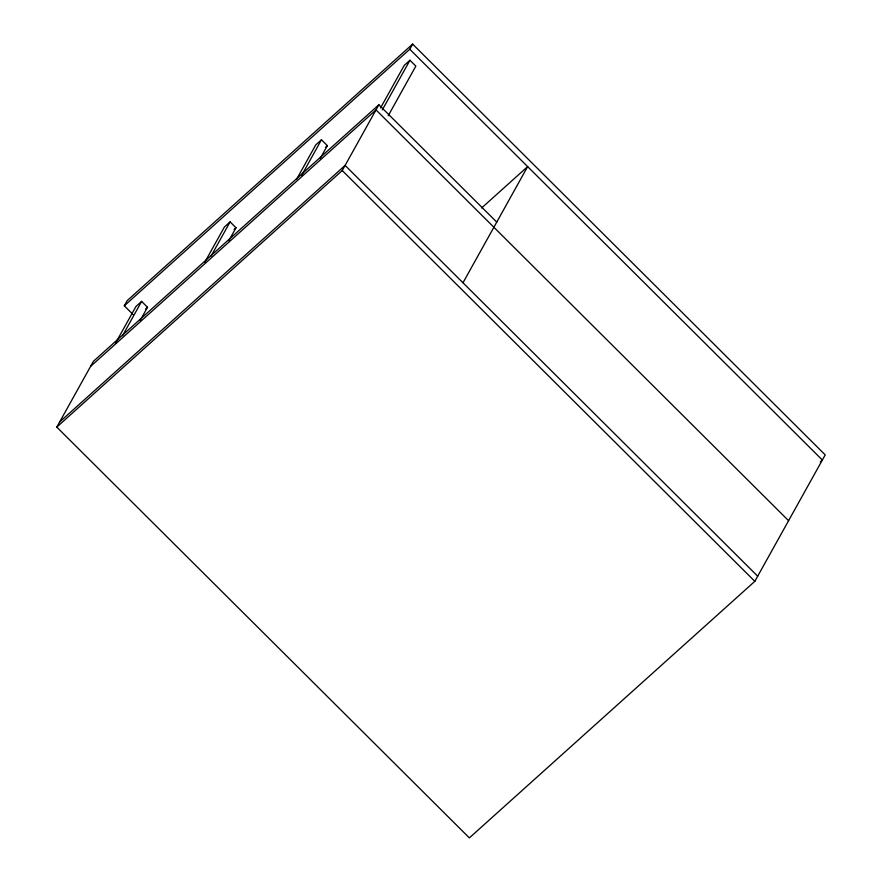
<?xml version="1.0" encoding="UTF-8"?>
<svg xmlns="http://www.w3.org/2000/svg" width="882" height="882" viewBox="0 0 882 882"><rect width="100%" height="100%" fill="white"/><g stroke="black" fill="none" stroke-linecap="round" stroke-linejoin="round"><path stroke-width="1.32" d="M133.094 314.543L124.307 305.8L127.173 300.663L412.633 44.1L825.21 454.892L754.827 581.337L469.367 837.9L56.79 427.108L93.415 361.311L378.863 104.76L496.753 222.121M115.531 343.153L135.916 306.539L141.627 301.401L147.515 307.278L140.282 320.265M122.554 335.656L141.627 301.401M204.679 262.439L224.403 227.005L230.114 221.867L236.012 227.743L228.78 240.731M211.052 256.122L230.114 221.867M296.683 179.156L315.756 144.902L321.456 139.775L327.354 145.64L320.122 158.639M301.743 175.209L321.456 139.775M56.79 427.108L342.249 170.546L378.863 104.76M124.307 305.8L409.766 49.238L412.633 44.1M380.572 107.891L404.243 65.367L409.954 60.241L415.841 66.106L388.234 115.718M382.336 109.853L409.954 60.241M462.984 282.78L527.645 166.61L481.605 207.987M145.618 308.987L147.515 307.278M234.105 229.452L236.012 227.743M325.447 147.349L327.354 145.64M90.548 366.449L376.008 109.897L788.585 520.689M59.656 421.971L345.105 165.408L757.693 576.2M820.304 461.87L822.344 460.029L409.766 49.238M342.249 170.546L754.827 581.337"/></g></svg>
